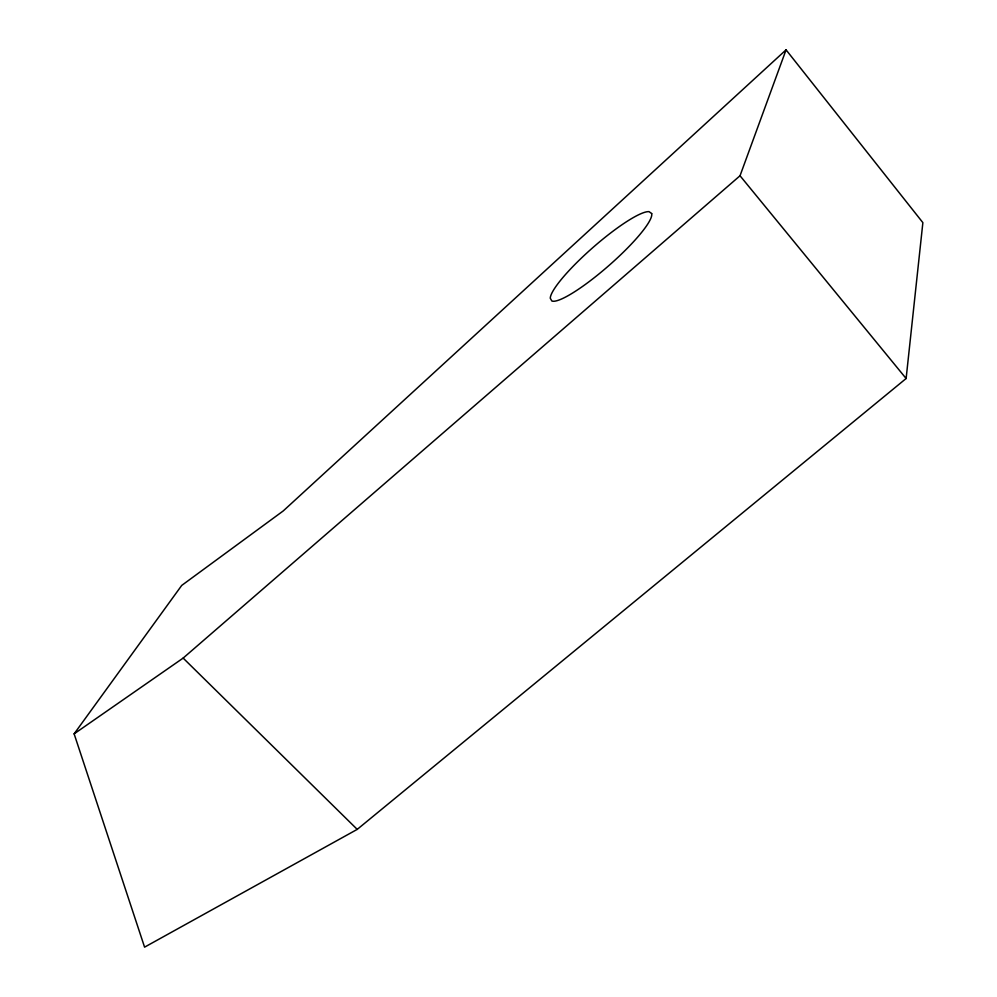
<?xml version="1.0" encoding="UTF-8"?>
<svg xmlns="http://www.w3.org/2000/svg" width="997" height="997" viewBox="0 0 997 997"><rect width="100%" height="100%" fill="white"/><g stroke="black" fill="none" stroke-linecap="round" stroke-linejoin="round"><path stroke-width="1.5" d="M906.123 378.511L922.873 222.643L786.06 49.85L283.248 510.925L181.716 585.426L74.127 733.854L144.577 947.15L357.225 829.379L906.123 378.511L740.023 175.759L786.06 49.85M74.127 733.854L183.149 658.095L740.023 175.759M183.149 658.095L357.225 829.379M651.677 213.557L649.072 211.651A66.637 12.039 -41.2 0 0 592.941 247.518A66.637 12.039 -41.2 0 0 550.269 298.24L551.852 300.994A66.637 12.039 -41.2 0 0 609.03 265.439A66.637 12.039 -41.2 0 0 651.677 213.557"/></g></svg>
